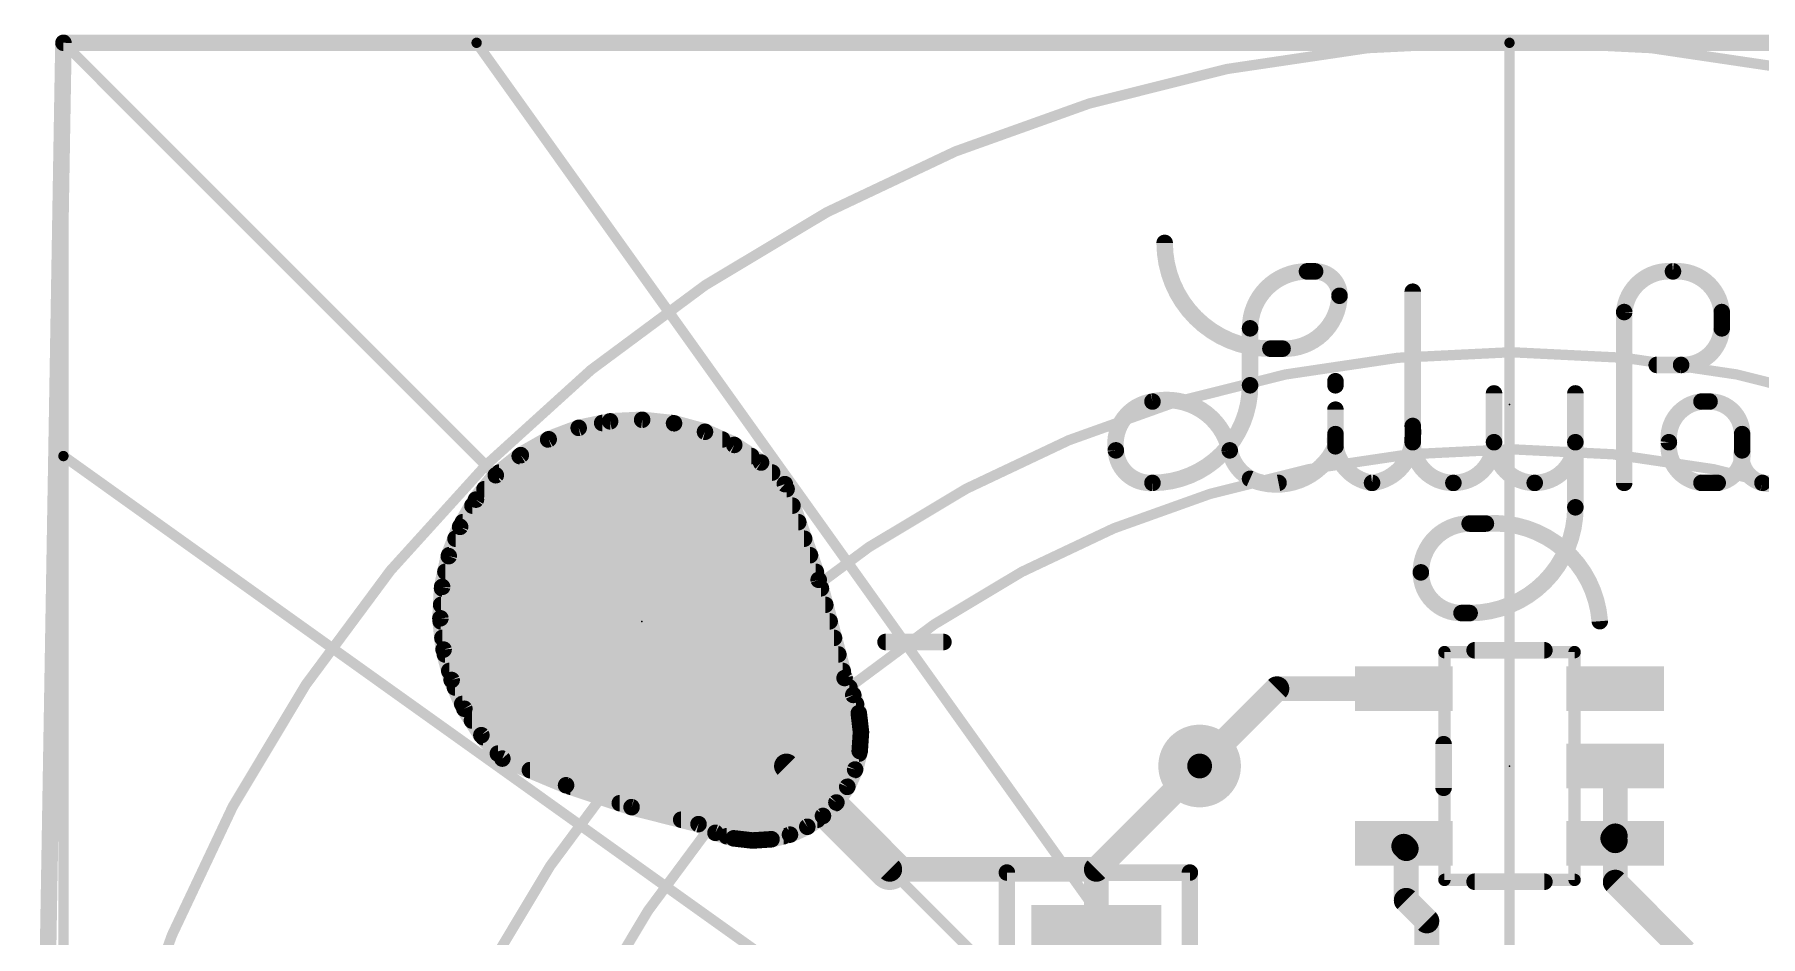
# Model space of a CAD drawing. Extents: x -0.4 to 35.7, y -0.1 to 35.7.
# Drawn here: x -0.36 to 20.87, y 24.57 to 35.66 of the extents above; entities that cross this region are included whole.
import ezdxf

# ---------------------------------------------------------------- set-up
doc = ezdxf.new("R2010")
doc.units = 0
for name, color, linetype in [('1', 12, 'CONTINUOUS'), ('16', 132, 'CONTINUOUS'), ('17', 110, 'CONTINUOUS'), ('18', 110, 'CONTINUOUS'), ('20', 53, 'CONTINUOUS'), ('21', 41, 'CONTINUOUS'), ('23', 53, 'CONTINUOUS'), ('51', 53, 'CONTINUOUS')]:
    doc.layers.add(name, color=color, linetype=linetype)

# ---------------------------------------------------------------- blocks, each defined once
blk = doc.blocks.new('RECT')
blk.add_solid([(-0.5, -0.5), (0.5, -0.5), (-0.5, 0.5), (0.5, 0.5)])
blk = doc.blocks.new('ROUNDP')
at = {"const_width": 0.5}
blk.add_lwpolyline([(0, -0.25, 1), (0, 0.25, 1), (0, -0.25)], format="xyb", dxfattribs=at)
blk = doc.blocks.new('ROUNDV')
at = {"const_width": 0.5}
blk.add_lwpolyline([(0, -0.25, 1), (0, 0.25, 1), (0, -0.25)], format="xyb", dxfattribs=at)

msp = doc.modelspace()

# ---------------------------------------------------------------- linework, layer by layer
at = {"layer": '1'}
for points, const_width in [([(6.7214, 30.9067), (6.3351, 30.8264)], 0.2032), ([(6.6237, 30.8864), (7.4732, 30.8864)], 0.2032), ([(7.1155, 30.9256), (6.7214, 30.9067)], 0.2032), ([(7.5076, 30.8826), (7.1155, 30.9256)], 0.2032), ([(7.8882, 30.7788), (7.5076, 30.8826)], 0.2032), ([(5.9662, 30.6867), (5.6237, 30.491)], 0.2032), ([(5.9601, 30.6832), (8.1005, 30.6832)], 0.2032), ([(6.3351, 30.8264), (5.9662, 30.6867)], 0.2032), ([(8.2479, 30.6168), (7.8882, 30.7788)], 0.2032), ([(5.6237, 30.491), (5.3159, 30.2441)], 0.2032), ([(5.61, 30.48), (8.4565, 30.48)], 0.2032), ([(8.5778, 30.4004), (8.2479, 30.6168)], 0.2032), ([(5.3568, 30.2768), (8.7139, 30.2768)], 0.2032), ([(8.8699, 30.1352), (8.5778, 30.4004)], 0.2032), ([(5.3159, 30.2441), (5.0718, 29.9443)], 0.2032), ([(5.1771, 30.0736), (8.8916, 30.0736)], 0.2032), ([(9.2861, 28.9584), (8.8699, 30.1352)], 0.2032), ([(5.0718, 29.9443), (4.8775, 29.6101)], 0.2032), ([(5.0288, 29.8704), (8.9635, 29.8704)], 0.2032), ([(4.8775, 29.6101), (4.7379, 29.2496)], 0.2032), ([(4.9107, 29.6672), (9.0354, 29.6672)], 0.2032), ([(4.8209, 29.464), (9.1073, 29.464)], 0.2032), ([(4.7379, 29.2496), (4.6563, 28.8717)], 0.2032), ([(4.7422, 29.2608), (9.1791, 29.2608)], 0.2032), ([(4.6964, 29.0576), (9.251, 29.0576)], 0.2032), ([(4.6563, 28.8717), (4.6349, 28.4858)], 0.2032), ([(4.6554, 28.8544), (9.3135, 28.8544)], 0.2032), ([(9.6045, 27.7515), (9.2861, 28.9584)], 0.2032), ([(4.6441, 28.6512), (9.3672, 28.6512)], 0.2032), ([(4.6349, 28.4858), (4.6742, 28.1012)], 0.2032), ([(4.6388, 28.448), (9.4208, 28.448)], 0.2032), ([(4.6595, 28.2448), (9.4744, 28.2448)], 0.2032), ([(4.6742, 28.1012), (4.7731, 27.7274)], 0.2032), ([(4.6899, 28.0416), (9.528, 28.0416)], 0.2032), ([(4.7437, 27.8384), (9.5816, 27.8384)], 0.2032), ([(4.7731, 27.7274), (4.9292, 27.3738)], 0.2032), ([(9.7114, 27.5434), (9.6045, 27.7515)], 0.2032), ([(4.8138, 27.6352), (9.6642, 27.6352)], 0.2032), ([(9.7792, 27.3195), (9.7114, 27.5434)], 0.2032), ([(13.97, 26.67), (14.92, 27.62)], 0.3048), ([(14.92, 27.62), (16.4799, 27.62)], 0.3048), ([(4.9035, 27.432), (9.7451, 27.432)], 0.2032), ([(4.9292, 27.3738), (5.1388, 27.0489)], 0.2032), ([(9.8059, 27.0871), (9.7792, 27.3195)], 0.2032), ([(5.0228, 27.2288), (9.7896, 27.2288)], 0.2032), ([(9.7905, 26.8537), (9.8059, 27.0871)], 0.2032), ([(5.1388, 27.0489), (5.3966, 26.7608)], 0.2032), ([(5.1597, 27.0256), (9.8018, 27.0256)], 0.2032), ([(9.7336, 26.6268), (9.7905, 26.8537)], 0.2032), ([(5.3415, 26.8224), (9.7827, 26.8224)], 0.2032), ([(5.3966, 26.7608), (6.18, 26.4333)], 0.2032), ([(8.89, 26.67), (10.16, 25.4)], 0.3048), ([(12.7, 25.4), (13.97, 26.67)], 0.3048), ([(19.0801, 25.8111), (19.0801, 26.67)], 0.3048), ([(5.7353, 26.6192), (9.7302, 26.6192)], 0.2032), ([(6.18, 26.4333), (6.9854, 26.1643)], 0.2032), ([(9.6371, 26.4138), (9.7336, 26.6268)], 0.2032), ([(6.2317, 26.416), (9.6381, 26.416)], 0.2032), ([(9.3385, 26.056), (9.5039, 26.2214)], 0.2032), ([(9.5039, 26.2214), (9.6371, 26.4138)], 0.2032), ([(6.8402, 26.2128), (9.4953, 26.2128)], 0.2032), ([(6.9854, 26.1643), (7.8085, 25.9554)], 0.2032), ([(7.5951, 26.0096), (9.2714, 26.0096)], 0.2032), ([(9.1462, 25.9229), (9.3385, 26.056)], 0.2032), ([(7.8085, 25.9554), (8.0166, 25.8486)], 0.2032), ([(8.0166, 25.8486), (8.2405, 25.7808)], 0.2032), ([(8.156, 25.8064), (8.8535, 25.8064)], 0.2032), ([(8.7063, 25.7695), (8.9332, 25.8264)], 0.2032), ([(8.9332, 25.8264), (9.1462, 25.9229)], 0.2032), ([(19.05, 25.781), (19.0801, 25.8111)], 0.3048), ([(19.0801, 25.7509), (19.05, 25.781)], 0.3048), ([(19.0801, 25.72), (19.0801, 25.7509)], 0.3048), ([(8.2405, 25.7808), (8.4729, 25.7541)], 0.2032), ([(8.4729, 25.7541), (8.7063, 25.7695)], 0.2032), ([(16.4799, 25.6841), (16.4799, 25.72)], 0.3048), ([(16.51, 25.654), (16.4799, 25.6841)], 0.3048), ([(16.51, 25.019), (16.51, 25.654)], 0.3048), ([(19.0801, 25.2429), (19.0801, 25.72)], 0.3048), ([(10.16, 25.4), (12.7, 25.4)], 0.3048), ([(12.7, 25.4), (12.7, 24.26)], 0.3048), ([(19.939, 24.384), (19.0801, 25.2429)], 0.3048), ([(16.764, 24.765), (16.51, 25.019)], 0.3048), ([(16.764, 22.86), (16.764, 24.765)], 0.3048)]:
    msp.add_lwpolyline(points, dxfattribs=dict(at, const_width=const_width))
for points, const_width in [([(6.6237, 30.9372, 1), (6.6237, 30.8356)], 0.1016), ([(6.719, 30.9575, 1), (6.7238, 30.856)], 0.1016), ([(6.7317, 30.857, 1), (6.7111, 30.9564)], 0.1016), ([(7.121, 30.9761, 1), (7.1099, 30.8751)], 0.1016), ([(7.1179, 30.8749, 1), (7.113, 30.9763)], 0.1016), ([(7.521, 30.9316, 1), (7.4943, 30.8336)], 0.1016), ([(7.4732, 30.8356, 1), (7.4732, 30.9372)], 0.1016), ([(7.5021, 30.8321, 1), (7.5132, 30.9331)], 0.1016), ([(5.9601, 30.734, 1), (5.9601, 30.6324)], 0.1016), ([(5.9482, 30.7342, 1), (5.9842, 30.6392)], 0.1016), ([(5.9914, 30.6426, 1), (5.941, 30.7308)], 0.1016), ([(6.3248, 30.8761, 1), (6.3455, 30.7767)], 0.1016), ([(6.3531, 30.7789, 1), (6.3171, 30.8739)], 0.1016), ([(7.9091, 30.8251, 1), (7.8674, 30.7325)], 0.1016), ([(7.8749, 30.7298, 1), (7.9016, 30.8278)], 0.1016), ([(8.1005, 30.6324, 1), (8.1005, 30.734)], 0.1016), ([(5.61, 30.5308, 1), (5.61, 30.4292)], 0.1016), ([(5.5985, 30.5351, 1), (5.6489, 30.4468)], 0.1016), ([(5.6554, 30.4513, 1), (5.5919, 30.5306)], 0.1016), ([(8.2758, 30.6592, 1), (8.2201, 30.5743)], 0.1016), ([(8.2271, 30.5704, 1), (8.2688, 30.6631)], 0.1016), ([(8.4565, 30.4292, 1), (8.4565, 30.5308)], 0.1016), ([(5.3568, 30.3276, 1), (5.3568, 30.226)], 0.1016), ([(8.612, 30.438, 1), (8.5437, 30.3628)], 0.1016), ([(8.55, 30.3579, 1), (8.6057, 30.4429)], 0.1016), ([(8.7139, 30.226, 1), (8.7139, 30.3276)], 0.1016), ([(5.1771, 30.1244, 1), (5.1771, 30.0228)], 0.1016), ([(5.2842, 30.2837, 1), (5.3477, 30.2044)], 0.1016), ([(5.3553, 30.212, 1), (5.2766, 30.2761)], 0.1016), ([(8.9178, 30.1521, 1), (8.822, 30.1182)], 0.1016), ([(8.8357, 30.0976, 1), (8.904, 30.1728)], 0.1016), ([(8.8916, 30.0228, 1), (8.8916, 30.1244)], 0.1016), ([(5.0288, 29.9212, 1), (5.0288, 29.8196)], 0.1016), ([(5.0324, 29.9764, 1), (5.1112, 29.9123)], 0.1016), ([(5.1157, 29.9188, 1), (5.0279, 29.9699)], 0.1016), ([(8.9635, 29.8196, 1), (8.9635, 29.9212)], 0.1016), ([(4.9248, 29.5918, 1), (4.8301, 29.6285)], 0.1016), ([(4.9107, 29.718, 1), (4.9107, 29.6164)], 0.1016), ([(9.0354, 29.6164, 1), (9.0354, 29.718)], 0.1016), ([(4.8209, 29.5148, 1), (4.8209, 29.4132)], 0.1016), ([(4.8336, 29.6357, 1), (4.9214, 29.5846)], 0.1016), ([(9.1073, 29.4132, 1), (9.1073, 29.5148)], 0.1016), ([(4.6905, 29.268, 1), (4.7852, 29.2313)], 0.1016), ([(4.7875, 29.2389, 1), (4.6882, 29.2603)], 0.1016), ([(4.7422, 29.3116, 1), (4.7422, 29.21)], 0.1016), ([(9.1791, 29.21, 1), (9.1791, 29.3116)], 0.1016), ([(4.6964, 29.1084, 1), (4.6964, 29.0068)], 0.1016), ([(9.251, 29.0068, 1), (9.251, 29.1084)], 0.1016), ([(4.6554, 28.9052, 1), (4.6554, 28.8036)], 0.1016), ([(4.6067, 28.8825, 1), (4.706, 28.861)], 0.1016), ([(4.7071, 28.8689, 1), (4.6056, 28.8746)], 0.1016), ([(9.3352, 28.9714, 1), (9.237, 28.9454)], 0.1016), ([(9.2382, 28.9415, 1), (9.334, 28.9753)], 0.1016), ([(9.3135, 28.8036, 1), (9.3135, 28.9052)], 0.1016), ([(4.6441, 28.702, 1), (4.6441, 28.6004)], 0.1016), ([(9.3672, 28.6004, 1), (9.3672, 28.702)], 0.1016), ([(4.6855, 28.4909, 1), (4.5844, 28.4806)], 0.1016), ([(4.5842, 28.4886, 1), (4.6857, 28.4829)], 0.1016), ([(4.6388, 28.4988, 1), (4.6388, 28.3972)], 0.1016), ([(9.4208, 28.3972, 1), (9.4208, 28.4988)], 0.1016), ([(4.6595, 28.2956, 1), (4.6595, 28.194)], 0.1016), ([(9.4744, 28.194, 1), (9.4744, 28.2956)], 0.1016), ([(4.7233, 28.1142, 1), (4.6251, 28.0882)], 0.1016), ([(4.6236, 28.096, 1), (4.7247, 28.1063)], 0.1016), ([(4.6899, 28.0924, 1), (4.6899, 27.9908)], 0.1016), ([(9.528, 27.9908, 1), (9.528, 28.0924)], 0.1016), ([(4.7437, 27.8892, 1), (4.7437, 27.7876)], 0.1016), ([(4.8196, 27.748, 1), (4.7266, 27.7069)], 0.1016), ([(9.6497, 27.7747, 1), (9.5594, 27.7283)], 0.1016), ([(9.5554, 27.7385, 1), (9.6537, 27.7645)], 0.1016), ([(9.5816, 27.7876, 1), (9.5816, 27.8892)], 0.1016), ([(4.724, 27.7144, 1), (4.8222, 27.7404)], 0.1016), ([(4.8138, 27.686, 1), (4.8138, 27.5844)], 0.1016), ([(9.76, 27.5581, 1), (9.6627, 27.5287)], 0.1016), ([(9.6642, 27.5844, 1), (9.6642, 27.686)], 0.1016), ([(9.6662, 27.5202, 1), (9.7565, 27.5666)], 0.1016), ([(14.92, 27.6962, 1), (14.92, 27.5438)], 0.1524), ([(14.9739, 27.5661, 1), (14.8661, 27.6739)], 0.1524), ([(16.4799, 27.5438, 1), (16.4799, 27.6962)], 0.1524), ([(4.9035, 27.4828, 1), (4.9035, 27.3812)], 0.1016), ([(4.9719, 27.4013, 1), (4.8865, 27.3463)], 0.1016), ([(4.8828, 27.3533, 1), (4.9757, 27.3943)], 0.1016), ([(9.8297, 27.3253, 1), (9.7287, 27.3137)], 0.1016), ([(9.7306, 27.3048, 1), (9.8278, 27.3343)], 0.1016), ([(9.7451, 27.3812, 1), (9.7451, 27.4828)], 0.1016), ([(5.0228, 27.2796, 1), (5.0228, 27.178)], 0.1016), ([(9.8565, 27.0838, 1), (9.7552, 27.0905)], 0.1016), ([(9.7896, 27.178, 1), (9.7896, 27.2796)], 0.1016), ([(5.1766, 27.0828, 1), (5.1009, 27.0151)], 0.1016), ([(5.0961, 27.0214, 1), (5.1815, 27.0765)], 0.1016), ([(5.1597, 27.0764, 1), (5.1597, 26.9748)], 0.1016), ([(9.8398, 26.8414, 1), (9.7412, 26.8661)], 0.1016), ([(9.7554, 27.0813, 1), (9.8563, 27.0929)], 0.1016), ([(9.8018, 26.9748, 1), (9.8018, 27.0764)], 0.1016), ([(5.3415, 26.8732, 1), (5.3415, 26.7716)], 0.1016), ([(5.4162, 26.8077, 1), (5.377, 26.714)], 0.1016), ([(5.3587, 26.727, 1), (5.4344, 26.7947)], 0.1016), ([(8.9439, 26.7239, 1), (8.8361, 26.6161)], 0.1524), ([(9.7398, 26.8571, 1), (9.8412, 26.8504)], 0.1016), ([(9.7827, 26.7716, 1), (9.7827, 26.8732)], 0.1016), ([(13.9161, 26.7239, 1), (14.0239, 26.6161)], 0.1524), ([(14.0239, 26.6161, 1), (13.9161, 26.7239)], 0.1524), ([(19.1563, 26.67, 1), (19.0039, 26.67)], 0.1524), ([(5.7353, 26.67, 1), (5.7353, 26.5684)], 0.1016), ([(6.1961, 26.4814, 1), (6.1639, 26.3851)], 0.1016), ([(6.1604, 26.3864, 1), (6.1996, 26.4801)], 0.1016), ([(9.6844, 26.6392, 1), (9.7829, 26.6145)], 0.1016), ([(9.7799, 26.6059, 1), (9.6874, 26.6478)], 0.1016), ([(9.7302, 26.5684, 1), (9.7302, 26.67)], 0.1016), ([(6.2317, 26.4668, 1), (6.2317, 26.3652)], 0.1016), ([(9.5399, 26.1855, 1), (9.468, 26.2574)], 0.1016), ([(9.5908, 26.4348, 1), (9.6834, 26.3928)], 0.1016), ([(9.6789, 26.3849, 1), (9.5953, 26.4427)], 0.1016), ([(9.6381, 26.3652, 1), (9.6381, 26.4668)], 0.1016), ([(6.8402, 26.2636, 1), (6.8402, 26.162)], 0.1016), ([(6.9979, 26.2135, 1), (6.9729, 26.1151)], 0.1016), ([(6.9693, 26.1161, 1), (7.0015, 26.2125)], 0.1016), ([(7.5951, 26.0604, 1), (7.5951, 25.9588)], 0.1016), ([(9.2714, 25.9588, 1), (9.2714, 26.0604)], 0.1016), ([(9.3026, 26.092, 1), (9.3745, 26.0201)], 0.1016), ([(9.3675, 26.0143, 1), (9.3096, 26.0978)], 0.1016), ([(9.4622, 26.2504, 1), (9.5457, 26.1925)], 0.1016), ([(9.4953, 26.162, 1), (9.4953, 26.2636)], 0.1016), ([(7.8317, 26.0006, 1), (7.7853, 25.9103)], 0.1016), ([(7.796, 25.9062, 1), (7.821, 26.0047)], 0.1016), ([(8.0313, 25.8973, 1), (8.0019, 25.8)], 0.1016), ([(7.9934, 25.8035, 1), (8.0398, 25.8938)], 0.1016), ([(8.156, 25.8572, 1), (8.156, 25.7556)], 0.1016), ([(8.8535, 25.7556, 1), (8.8535, 25.8572)], 0.1016), ([(8.9122, 25.8726, 1), (8.9541, 25.7801)], 0.1016), ([(8.9455, 25.7771, 1), (8.9208, 25.8756)], 0.1016), ([(9.1173, 25.9647, 1), (9.1751, 25.8811)], 0.1016), ([(9.1672, 25.8766, 1), (9.1252, 25.9692)], 0.1016), ([(19.1039, 25.8349, 1), (18.9961, 25.7271)], 0.1524), ([(18.9961, 25.8349, 1), (19.1039, 25.7271)], 0.1524), ([(19.1563, 25.7509, 1), (19.0039, 25.7509)], 0.1524), ([(19.134, 25.7572, 1), (19.0262, 25.865)], 0.1524), ([(8.2463, 25.8313, 1), (8.2347, 25.7303)], 0.1016), ([(8.2257, 25.7322, 1), (8.2552, 25.8294)], 0.1016), ([(8.4695, 25.8048, 1), (8.4762, 25.7034)], 0.1016), ([(8.4671, 25.7037, 1), (8.4787, 25.8046)], 0.1016), ([(8.6939, 25.8188, 1), (8.7186, 25.7202)], 0.1016), ([(8.7096, 25.7188, 1), (8.7029, 25.8202)], 0.1016), ([(16.5561, 25.72, 1), (16.4037, 25.72)], 0.1524), ([(16.5338, 25.738, 1), (16.426, 25.6302)], 0.1524), ([(16.4037, 25.6841, 1), (16.5561, 25.6841)], 0.1524), ([(16.5862, 25.654, 1), (16.4338, 25.654)], 0.1524), ([(16.4561, 25.6001, 1), (16.5639, 25.7079)], 0.1524), ([(19.0039, 25.8111, 1), (19.1563, 25.8111)], 0.1524), ([(19.1563, 25.72, 1), (19.0039, 25.72)], 0.1524), ([(19.0039, 25.72, 1), (19.1563, 25.72)], 0.1524), ([(19.0262, 25.697, 1), (19.134, 25.8048)], 0.1524), ([(10.16, 25.4762, 1), (10.16, 25.3238)], 0.1524), ([(10.1061, 25.3461, 1), (10.2139, 25.4539)], 0.1524), ([(12.7762, 25.4, 1), (12.6238, 25.4)], 0.1524), ([(12.6461, 25.4539, 1), (12.7539, 25.3461)], 0.1524), ([(12.7, 25.3238, 1), (12.7, 25.4762)], 0.1524), ([(19.134, 25.2968, 1), (19.0262, 25.189)], 0.1524), ([(19.0039, 25.2429, 1), (19.1563, 25.2429)], 0.1524), ([(16.5639, 25.0729, 1), (16.4561, 24.9651)], 0.1524), ([(16.4338, 25.019, 1), (16.5862, 25.019)], 0.1524), ([(16.8402, 24.765, 1), (16.6878, 24.765)], 0.1524), ([(16.7101, 24.7111, 1), (16.8179, 24.8189)], 0.1524)]:
    msp.add_lwpolyline(points, format="xyb", dxfattribs=dict(at, const_width=const_width))
at = {"layer": '16'}
for points, const_width in [([(-0.254, 20.574), (0, 35.56)], 0.2032), ([(0, 35.56), (35.56, 35.56)], 0.2032), ([(6.3351, 30.8264), (6.7214, 30.9067)], 0.2032), ([(6.6239, 30.8864), (7.4728, 30.8864)], 0.2032), ([(6.7214, 30.9067), (7.1155, 30.9256)], 0.2032), ([(7.1155, 30.9256), (7.5076, 30.8826)], 0.2032), ([(7.5076, 30.8826), (7.8882, 30.7788)], 0.2032), ([(5.6237, 30.4909), (5.9662, 30.6867)], 0.2032), ([(5.9602, 30.6832), (8.1004, 30.6832)], 0.2032), ([(5.9662, 30.6867), (6.3351, 30.8264)], 0.2032), ([(7.8882, 30.7788), (8.2479, 30.6167)], 0.2032), ([(5.3159, 30.2441), (5.6237, 30.4909)], 0.2032), ([(5.61, 30.48), (8.4565, 30.48)], 0.2032), ([(8.2479, 30.6167), (8.5778, 30.4004)], 0.2032), ([(5.3568, 30.2768), (8.7139, 30.2768)], 0.2032), ([(8.5778, 30.4004), (8.8699, 30.1352)], 0.2032), ([(5.0718, 29.9443), (5.3159, 30.2441)], 0.2032), ([(5.1771, 30.0736), (8.8916, 30.0736)], 0.2032), ([(8.8699, 30.1352), (9.2861, 28.9584)], 0.2032), ([(4.8775, 29.6101), (5.0718, 29.9443)], 0.2032), ([(5.0288, 29.8704), (8.9635, 29.8704)], 0.2032), ([(4.7378, 29.2496), (4.8775, 29.6101)], 0.2032), ([(4.9106, 29.6672), (9.0354, 29.6672)], 0.2032), ([(4.8208, 29.464), (9.1073, 29.464)], 0.2032), ([(4.6563, 28.8717), (4.7378, 29.2496)], 0.2032), ([(4.7421, 29.2608), (9.1791, 29.2608)], 0.2032), ([(4.6964, 29.0576), (9.251, 29.0576)], 0.2032), ([(4.6349, 28.4858), (4.6563, 28.8717)], 0.2032), ([(4.6553, 28.8544), (9.3135, 28.8544)], 0.2032), ([(9.2861, 28.9584), (9.6045, 27.7515)], 0.2032), ([(4.6441, 28.6512), (9.3672, 28.6512)], 0.2032), ([(7.112, 28.448), (10.16, 25.4)], 0.508), ([(4.6741, 28.1012), (4.6349, 28.4858)], 0.2032), ([(4.6387, 28.448), (9.4208, 28.448)], 0.2032), ([(4.6595, 28.2448), (9.4744, 28.2448)], 0.2032), ([(4.7731, 27.7274), (4.6741, 28.1012)], 0.2032), ([(4.6899, 28.0416), (9.528, 28.0416)], 0.2032), ([(4.7437, 27.8384), (9.5816, 27.8384)], 0.2032), ([(4.9292, 27.3738), (4.7731, 27.7274)], 0.2032), ([(9.6045, 27.7515), (9.7114, 27.5434)], 0.2032), ([(4.8138, 27.6352), (9.6642, 27.6352)], 0.2032), ([(9.7114, 27.5434), (9.7792, 27.3195)], 0.2032), ([(4.9035, 27.432), (9.7451, 27.432)], 0.2032), ([(5.1388, 27.0489), (4.9292, 27.3738)], 0.2032), ([(9.7792, 27.3195), (9.8059, 27.0871)], 0.2032), ([(5.0227, 27.2288), (9.7896, 27.2288)], 0.2032), ([(9.8059, 27.0871), (9.7905, 26.8537)], 0.2032), ([(5.3966, 26.7608), (5.1388, 27.0489)], 0.2032), ([(5.1596, 27.0256), (9.8018, 27.0256)], 0.2032), ([(9.7905, 26.8537), (9.7336, 26.6268)], 0.2032), ([(5.3415, 26.8224), (9.7827, 26.8224)], 0.2032), ([(6.18, 26.4333), (5.3966, 26.7608)], 0.2032), ([(5.7353, 26.6192), (9.7302, 26.6192)], 0.2032), ([(6.9854, 26.1643), (6.18, 26.4333)], 0.2032), ([(9.7336, 26.6268), (9.6371, 26.4138)], 0.2032), ([(6.2317, 26.416), (9.6381, 26.416)], 0.2032), ([(9.5039, 26.2214), (9.3385, 26.056)], 0.2032), ([(9.6371, 26.4138), (9.5039, 26.2214)], 0.2032), ([(6.8402, 26.2128), (9.4953, 26.2128)], 0.2032), ([(7.8085, 25.9554), (6.9854, 26.1643)], 0.2032), ([(7.5951, 26.0096), (9.2714, 26.0096)], 0.2032), ([(9.3385, 26.056), (9.1462, 25.9229)], 0.2032), ([(8.0166, 25.8486), (7.8085, 25.9554)], 0.2032), ([(8.2405, 25.7808), (8.0166, 25.8486)], 0.2032), ([(8.156, 25.8064), (8.8535, 25.8064)], 0.2032), ([(8.9332, 25.8264), (8.7063, 25.7695)], 0.2032), ([(9.1462, 25.9229), (8.9332, 25.8264)], 0.2032), ([(8.4729, 25.7541), (8.2405, 25.7808)], 0.2032), ([(8.7063, 25.7695), (8.4729, 25.7541)], 0.2032)]:
    msp.add_lwpolyline(points, dxfattribs=dict(at, const_width=const_width))
for points, const_width in [([(0.0508, 35.5591, 1), (-0.0508, 35.5609)], 0.1016), ([(0, 35.6108, 1), (0, 35.5092)], 0.1016), ([(6.6239, 30.9372, 1), (6.6239, 30.8356)], 0.1016), ([(6.719, 30.9574, 1), (6.7238, 30.8559)], 0.1016), ([(6.7317, 30.8569, 1), (6.7111, 30.9564)], 0.1016), ([(7.121, 30.9761, 1), (7.1099, 30.8751)], 0.1016), ([(7.1179, 30.8748, 1), (7.113, 30.9763)], 0.1016), ([(7.521, 30.9316, 1), (7.4943, 30.8336)], 0.1016), ([(7.4728, 30.8356, 1), (7.4728, 30.9372)], 0.1016), ([(7.5021, 30.8321, 1), (7.5132, 30.9331)], 0.1016), ([(5.9602, 30.734, 1), (5.9602, 30.6324)], 0.1016), ([(5.9482, 30.7342, 1), (5.9842, 30.6391)], 0.1016), ([(5.9914, 30.6425, 1), (5.941, 30.7308)], 0.1016), ([(6.3248, 30.8761, 1), (6.3455, 30.7766)], 0.1016), ([(6.3531, 30.7789, 1), (6.3172, 30.8739)], 0.1016), ([(7.9091, 30.8251, 1), (7.8674, 30.7325)], 0.1016), ([(7.8749, 30.7298, 1), (7.9016, 30.8278)], 0.1016), ([(8.1004, 30.6324, 1), (8.1004, 30.734)], 0.1016), ([(5.61, 30.5308, 1), (5.61, 30.4292)], 0.1016), ([(5.5985, 30.535, 1), (5.6489, 30.4468)], 0.1016), ([(5.6555, 30.4513, 1), (5.5919, 30.5306)], 0.1016), ([(8.2758, 30.6592, 1), (8.2201, 30.5743)], 0.1016), ([(8.2271, 30.5704, 1), (8.2688, 30.6631)], 0.1016), ([(8.4565, 30.4292, 1), (8.4565, 30.5308)], 0.1016), ([(5.3568, 30.3276, 1), (5.3568, 30.226)], 0.1016), ([(8.612, 30.438, 1), (8.5437, 30.3628)], 0.1016), ([(8.55, 30.3579, 1), (8.6057, 30.4429)], 0.1016), ([(8.7139, 30.226, 1), (8.7139, 30.3276)], 0.1016), ([(5.1771, 30.1244, 1), (5.1771, 30.0228)], 0.1016), ([(5.2842, 30.2837, 1), (5.3477, 30.2044)], 0.1016), ([(5.3553, 30.212, 1), (5.2766, 30.2761)], 0.1016), ([(8.9178, 30.1521, 1), (8.822, 30.1182)], 0.1016), ([(8.8357, 30.0976, 1), (8.904, 30.1728)], 0.1016), ([(8.8916, 30.0228, 1), (8.8916, 30.1244)], 0.1016), ([(5.0288, 29.9212, 1), (5.0288, 29.8196)], 0.1016), ([(5.0324, 29.9764, 1), (5.1111, 29.9123)], 0.1016), ([(5.1157, 29.9188, 1), (5.0278, 29.9699)], 0.1016), ([(8.9635, 29.8196, 1), (8.9635, 29.9212)], 0.1016), ([(4.9248, 29.5918, 1), (4.8301, 29.6285)], 0.1016), ([(4.9106, 29.718, 1), (4.9106, 29.6164)], 0.1016), ([(9.0354, 29.6164, 1), (9.0354, 29.718)], 0.1016), ([(4.8208, 29.5148, 1), (4.8208, 29.4132)], 0.1016), ([(4.8335, 29.6357, 1), (4.9214, 29.5846)], 0.1016), ([(9.1073, 29.4132, 1), (9.1073, 29.5148)], 0.1016), ([(4.6905, 29.268, 1), (4.7852, 29.2313)], 0.1016), ([(4.7875, 29.2389, 1), (4.6882, 29.2604)], 0.1016), ([(4.7421, 29.3116, 1), (4.7421, 29.21)], 0.1016), ([(9.1791, 29.21, 1), (9.1791, 29.3116)], 0.1016), ([(4.6964, 29.1084, 1), (4.6964, 29.0068)], 0.1016), ([(9.251, 29.0068, 1), (9.251, 29.1084)], 0.1016), ([(4.6553, 28.9052, 1), (4.6553, 28.8036)], 0.1016), ([(4.6066, 28.8825, 1), (4.706, 28.861)], 0.1016), ([(4.707, 28.8689, 1), (4.6056, 28.8746)], 0.1016), ([(9.3352, 28.9714, 1), (9.237, 28.9454)], 0.1016), ([(9.2382, 28.9415, 1), (9.334, 28.9753)], 0.1016), ([(9.3135, 28.8036, 1), (9.3135, 28.9052)], 0.1016), ([(4.6441, 28.702, 1), (4.6441, 28.6004)], 0.1016), ([(7.2018, 28.5378, 1), (7.0222, 28.3582)], 0.254), ([(9.3672, 28.6004, 1), (9.3672, 28.702)], 0.1016), ([(4.6854, 28.4909, 1), (4.5844, 28.4806)], 0.1016), ([(4.5842, 28.4886, 1), (4.6856, 28.4829)], 0.1016), ([(4.6387, 28.4988, 1), (4.6387, 28.3972)], 0.1016), ([(9.4208, 28.3972, 1), (9.4208, 28.4988)], 0.1016), ([(4.6595, 28.2956, 1), (4.6595, 28.194)], 0.1016), ([(9.4744, 28.194, 1), (9.4744, 28.2956)], 0.1016), ([(4.7232, 28.1142, 1), (4.625, 28.0882)], 0.1016), ([(4.6236, 28.096, 1), (4.7247, 28.1063)], 0.1016), ([(4.6899, 28.0924, 1), (4.6899, 27.9908)], 0.1016), ([(9.528, 27.9908, 1), (9.528, 28.0924)], 0.1016), ([(4.7437, 27.8892, 1), (4.7437, 27.7876)], 0.1016), ([(4.8195, 27.748, 1), (4.7266, 27.7069)], 0.1016), ([(9.6497, 27.7747, 1), (9.5594, 27.7283)], 0.1016), ([(9.5554, 27.7385, 1), (9.6537, 27.7645)], 0.1016), ([(9.5816, 27.7876, 1), (9.5816, 27.8892)], 0.1016), ([(4.7239, 27.7144, 1), (4.8222, 27.7404)], 0.1016), ([(4.8138, 27.686, 1), (4.8138, 27.5844)], 0.1016), ([(9.76, 27.5581, 1), (9.6627, 27.5287)], 0.1016), ([(9.6642, 27.5844, 1), (9.6642, 27.686)], 0.1016), ([(9.6662, 27.5202, 1), (9.7565, 27.5666)], 0.1016), ([(4.9035, 27.4828, 1), (4.9035, 27.3812)], 0.1016), ([(4.9719, 27.4013, 1), (4.8865, 27.3463)], 0.1016), ([(4.8827, 27.3533, 1), (4.9757, 27.3943)], 0.1016), ([(9.8297, 27.3253, 1), (9.7287, 27.3137)], 0.1016), ([(9.7306, 27.3048, 1), (9.8278, 27.3343)], 0.1016), ([(9.7451, 27.3812, 1), (9.7451, 27.4828)], 0.1016), ([(5.0227, 27.2796, 1), (5.0227, 27.178)], 0.1016), ([(9.8565, 27.0838, 1), (9.7552, 27.0905)], 0.1016), ([(9.7896, 27.178, 1), (9.7896, 27.2796)], 0.1016), ([(5.1766, 27.0828, 1), (5.1009, 27.0151)], 0.1016), ([(5.0961, 27.0214, 1), (5.1815, 27.0765)], 0.1016), ([(5.1596, 27.0764, 1), (5.1596, 26.9748)], 0.1016), ([(9.8398, 26.8414, 1), (9.7412, 26.8661)], 0.1016), ([(9.7554, 27.0813, 1), (9.8563, 27.0929)], 0.1016), ([(9.8018, 26.9748, 1), (9.8018, 27.0764)], 0.1016), ([(5.3415, 26.8732, 1), (5.3415, 26.7716)], 0.1016), ([(5.4162, 26.8077, 1), (5.377, 26.714)], 0.1016), ([(5.3587, 26.727, 1), (5.4344, 26.7947)], 0.1016), ([(9.7398, 26.8571, 1), (9.8412, 26.8504)], 0.1016), ([(9.7827, 26.7716, 1), (9.7827, 26.8732)], 0.1016), ([(5.7353, 26.67, 1), (5.7353, 26.5684)], 0.1016), ([(6.1961, 26.4814, 1), (6.1639, 26.3851)], 0.1016), ([(6.1604, 26.3864, 1), (6.1996, 26.4801)], 0.1016), ([(9.6844, 26.6392, 1), (9.7829, 26.6145)], 0.1016), ([(9.7799, 26.6059, 1), (9.6874, 26.6478)], 0.1016), ([(9.7302, 26.5684, 1), (9.7302, 26.67)], 0.1016), ([(6.2317, 26.4668, 1), (6.2317, 26.3652)], 0.1016), ([(9.5399, 26.1855, 1), (9.468, 26.2574)], 0.1016), ([(9.5908, 26.4348, 1), (9.6834, 26.3928)], 0.1016), ([(9.6789, 26.3849, 1), (9.5953, 26.4427)], 0.1016), ([(9.6381, 26.3652, 1), (9.6381, 26.4668)], 0.1016), ([(6.8402, 26.2636, 1), (6.8402, 26.162)], 0.1016), ([(6.9979, 26.2135, 1), (6.9729, 26.1151)], 0.1016), ([(6.9693, 26.1161, 1), (7.0015, 26.2125)], 0.1016), ([(7.5951, 26.0604, 1), (7.5951, 25.9588)], 0.1016), ([(9.2714, 25.9588, 1), (9.2714, 26.0604)], 0.1016), ([(9.3026, 26.092, 1), (9.3745, 26.0201)], 0.1016), ([(9.3675, 26.0143, 1), (9.3096, 26.0978)], 0.1016), ([(9.4622, 26.2504, 1), (9.5457, 26.1925)], 0.1016), ([(9.4953, 26.162, 1), (9.4953, 26.2636)], 0.1016), ([(7.8317, 26.0006, 1), (7.7853, 25.9103)], 0.1016), ([(7.796, 25.9062, 1), (7.821, 26.0047)], 0.1016), ([(8.0313, 25.8973, 1), (8.0019, 25.8)], 0.1016), ([(7.9934, 25.8035, 1), (8.0398, 25.8938)], 0.1016), ([(8.156, 25.8572, 1), (8.156, 25.7556)], 0.1016), ([(8.8535, 25.7556, 1), (8.8535, 25.8572)], 0.1016), ([(8.9122, 25.8726, 1), (8.9541, 25.7801)], 0.1016), ([(8.9455, 25.7771, 1), (8.9208, 25.8756)], 0.1016), ([(9.1173, 25.9647, 1), (9.1751, 25.8811)], 0.1016), ([(9.1672, 25.8766, 1), (9.1252, 25.9692)], 0.1016), ([(8.2463, 25.8313, 1), (8.2347, 25.7303)], 0.1016), ([(8.2257, 25.7322, 1), (8.2552, 25.8294)], 0.1016), ([(8.4695, 25.8048, 1), (8.4762, 25.7034)], 0.1016), ([(8.4671, 25.7037, 1), (8.4787, 25.8046)], 0.1016), ([(8.6939, 25.8188, 1), (8.7186, 25.7202)], 0.1016), ([(8.7096, 25.7188, 1), (8.7029, 25.8202)], 0.1016), ([(10.0702, 25.3102, 1), (10.2498, 25.4898)], 0.254)]:
    msp.add_lwpolyline(points, format="xyb", dxfattribs=dict(at, const_width=const_width))
at = {"layer": '20', "const_width": 0.127}
msp.add_lwpolyline([(17.78, -0.02, 1), (17.78, 35.58, 1), (17.78, -0.02)], format="xyb", dxfattribs=at)
at = {"layer": '21'}
for points, const_width in [([(13.54, 33.1, 0.4142), (14.84, 31.8)], 0.2032), ([(13.5908, 33.1, 1), (13.4892, 33.1)], 0.1016), ([(15.29, 32.75, 0.4142), (14.59, 32.05)], 0.2032), ([(15.29, 32.8008, 1), (15.29, 32.6992)], 0.1016), ([(15.29, 32.6992, 1), (15.29, 32.8008)], 0.1016), ([(15.69, 32.45, 0.4142), (15.39, 32.75)], 0.2032), ([(15.39, 32.8008, 1), (15.39, 32.6992)], 0.1016), ([(15.39, 32.6992, 1), (15.39, 32.8008)], 0.1016), ([(19.79, 32.75, 0.4142), (19.19, 32.25)], 0.2032), ([(20.39, 32.25, 0.4141), (19.79, 32.75)], 0.2032), ([(19.7854, 32.8006, 1), (19.7946, 32.6994)], 0.1016), ([(19.7854, 32.6994, 1), (19.7946, 32.8006)], 0.1016), ([(14.99, 31.8, 0.4142), (15.69, 32.45)], 0.2032), ([(15.7408, 32.4481, 1), (15.6392, 32.4519)], 0.1016), ([(15.6392, 32.45, 1), (15.7408, 32.45)], 0.1016), ([(16.6408, 32.5, 1), (16.5392, 32.5)], 0.1016), ([(19.2408, 32.25, 1), (19.1392, 32.25)], 0.1016), ([(19.1394, 32.2546, 1), (19.2406, 32.2454)], 0.1016), ([(20.4408, 32.25, 1), (20.3392, 32.25)], 0.1016), ([(20.3394, 32.2454, 1), (20.4406, 32.2546)], 0.1016), ([(14.6408, 32.05, 1), (14.5392, 32.05)], 0.1016), ([(14.5392, 32.05, 1), (14.6408, 32.05)], 0.1016), ([(19.89, 31.6, 0.4141), (20.39, 32.05)], 0.2032), ([(20.3392, 32.05, 1), (20.4408, 32.05)], 0.1016), ([(20.4407, 32.0473, 1), (20.3393, 32.0527)], 0.1016), ([(14.84, 31.8508, 1), (14.84, 31.7492)], 0.1016), ([(14.84, 31.7492, 1), (14.84, 31.8508)], 0.1016), ([(14.9919, 31.8508, 1), (14.9881, 31.7492)], 0.1016), ([(14.99, 31.7492, 1), (14.99, 31.8508)], 0.1016), ([(19.59, 31.6508, 1), (19.59, 31.5492)], 0.1016), ([(19.8927, 31.6507, 1), (19.8873, 31.5493)], 0.1016), ([(19.89, 31.5492, 1), (19.89, 31.6508)], 0.1016), ([(13.39, 30.15, 0.4142), (14.59, 31.35)], 0.2032), ([(14.6408, 31.35, 1), (14.5392, 31.35)], 0.1016), ([(15.6908, 31.4, 1), (15.5892, 31.4)], 0.1016), ([(13.39, 31.15, 0.4142), (12.94, 30.55)], 0.2032), ([(14.34, 30.55, 0.4142), (13.39, 31.15)], 0.2032), ([(13.3788, 31.1996, 1), (13.4012, 31.1004)], 0.1016), ([(13.3972, 31.0997, 1), (13.3828, 31.2003)], 0.1016), ([(14.5392, 31.35, 1), (14.6408, 31.35)], 0.1016), ([(15.5892, 31.35, 1), (15.6908, 31.35)], 0.1016), ([(17.6408, 31.25, 1), (17.5392, 31.25)], 0.1016), ([(18.6408, 31.25, 1), (18.5392, 31.25)], 0.1016), ([(20.14, 31.15, 0.4142), (19.74, 30.65)], 0.2032), ([(20.14, 31.2008, 1), (20.14, 31.0992)], 0.1016), ([(20.1456, 31.0995, 1), (20.1344, 31.2005)], 0.1016), ([(20.64, 30.75, 0.4142), (20.24, 31.15)], 0.2032), ([(20.24, 31.2008, 1), (20.24, 31.0992)], 0.1016), ([(20.24, 31.0992, 1), (20.24, 31.2008)], 0.1016), ([(15.6908, 31.05, 1), (15.5892, 31.05)], 0.1016), ([(15.64, 30.75, 0.4142), (16.09, 30.15)], 0.2032), ([(15.6908, 30.75, 1), (15.5892, 30.75)], 0.1016), ([(15.5892, 30.75, 1), (15.6908, 30.75)], 0.1016), ([(15.6903, 30.7428, 1), (15.5897, 30.7572)], 0.1016), ([(16.09, 30.15, 0.37), (16.59, 30.7)], 0.2032), ([(16.59, 30.7, 0.0384), (16.59, 30.85)], 0.2032), ([(16.6407, 30.8539, 1), (16.5393, 30.8461)], 0.1016), ([(16.5392, 30.85, 1), (16.6408, 30.85)], 0.1016), ([(16.6408, 30.6985, 1), (16.5392, 30.7015)], 0.1016), ([(16.6408, 30.7, 1), (16.5392, 30.7)], 0.1016), ([(20.6908, 30.75, 1), (20.5892, 30.75)], 0.1016), ([(20.5892, 30.75, 1), (20.6908, 30.75)], 0.1016), ([(12.94, 30.55, 0.4142), (13.39, 30.15)], 0.2032), ([(12.9907, 30.553, 1), (12.8893, 30.547)], 0.1016), ([(12.8897, 30.5428, 1), (12.9903, 30.5572)], 0.1016), ([(14.34, 30.55, 0.4142), (14.94, 30.15)], 0.2032), ([(14.3898, 30.56, 1), (14.2902, 30.54)], 0.1016), ([(14.2904, 30.5388, 1), (14.3896, 30.5612)], 0.1016), ([(14.59, 30.2, 0.4142), (15.64, 30.6)], 0.2032), ([(15.5892, 30.6, 1), (15.6908, 30.6)], 0.1016), ([(15.6864, 30.5792, 1), (15.5936, 30.6208)], 0.1016), ([(16.5393, 30.7039, 1), (16.6407, 30.6961)], 0.1016), ([(16.59, 30.65, 0.4142), (17.09, 30.15)], 0.2032), ([(16.6408, 30.65, 1), (16.5392, 30.65)], 0.1016), ([(16.5392, 30.65, 1), (16.6408, 30.65)], 0.1016), ([(17.09, 30.15, 0.4142), (17.59, 30.65)], 0.2032), ([(17.6408, 30.65, 1), (17.5392, 30.65)], 0.1016), ([(17.59, 30.65, 0.4142), (18.09, 30.15)], 0.2032), ([(17.6408, 30.65, 1), (17.5392, 30.65)], 0.1016), ([(17.5392, 30.65, 1), (17.6408, 30.65)], 0.1016), ([(18.09, 30.15, 0.4142), (18.59, 30.65)], 0.2032), ([(18.6408, 30.65, 1), (18.5392, 30.65)], 0.1016), ([(18.6408, 30.65, 1), (18.5392, 30.65)], 0.1016), ([(18.5392, 30.65, 1), (18.6408, 30.65)], 0.1016), ([(19.74, 30.65, 0.4142), (20.14, 30.15)], 0.2032), ([(19.7905, 30.6444, 1), (19.6895, 30.6556)], 0.1016), ([(19.6895, 30.6444, 1), (19.7905, 30.6556)], 0.1016), ([(20.34, 30.15, 0.4142), (20.64, 30.55)], 0.2032), ([(20.64, 30.55, 0.4142), (20.89, 30.15)], 0.2032), ([(20.6903, 30.5572, 1), (20.5897, 30.5428)], 0.1016), ([(20.5892, 30.55, 1), (20.6908, 30.55)], 0.1016), ([(20.6895, 30.5386, 1), (20.5905, 30.5614)], 0.1016), ([(20.89, 30.15, 0.4142), (21.24, 30.35)], 0.2032), ([(13.39, 30.2008, 1), (13.39, 30.0992)], 0.1016), ([(13.393, 30.0993, 1), (13.387, 30.2007)], 0.1016), ([(14.6108, 30.2464, 1), (14.5692, 30.1536)], 0.1016), ([(14.95, 30.1002, 1), (14.93, 30.1998)], 0.1016), ([(16.0837, 30.2004, 1), (16.0963, 30.0996)], 0.1016), ([(16.0828, 30.0997, 1), (16.0972, 30.2003)], 0.1016), ([(17.09, 30.2008, 1), (17.09, 30.0992)], 0.1016), ([(17.09, 30.0992, 1), (17.09, 30.2008)], 0.1016), ([(18.09, 30.2008, 1), (18.09, 30.0992)], 0.1016), ([(18.09, 30.0992, 1), (18.09, 30.2008)], 0.1016), ([(19.1392, 30.15, 1), (19.2408, 30.15)], 0.1016), ([(20.14, 30.2008, 1), (20.14, 30.0992)], 0.1016), ([(20.1344, 30.0995, 1), (20.1456, 30.2005)], 0.1016), ([(20.3328, 30.2003, 1), (20.3472, 30.0997)], 0.1016), ([(20.34, 30.0992, 1), (20.34, 30.2008)], 0.1016), ([(20.9034, 30.199, 1), (20.8766, 30.101)], 0.1016), ([(20.8786, 30.1005, 1), (20.9014, 30.1995)], 0.1016), ([(17.29, 28.55, 0.4142), (18.59, 29.85)], 0.2032), ([(18.6408, 29.85, 1), (18.5392, 29.85)], 0.1016), ([(17.29, 29.65, 0.4142), (16.69, 29.05)], 0.2032), ([(17.29, 29.7008, 1), (17.29, 29.5992)], 0.1016), ([(17.29, 29.5992, 1), (17.29, 29.7008)], 0.1016), ([(18.89, 28.45, 0.4142), (17.49, 29.65)], 0.2032), ([(17.4861, 29.7007, 1), (17.4939, 29.5993)], 0.1016), ([(17.49, 29.5992, 1), (17.49, 29.7008)], 0.1016), ([(18.5392, 29.85, 1), (18.6408, 29.85)], 0.1016), ([(16.69, 29.05, 0.4142), (17.19, 28.55)], 0.2032), ([(16.7408, 29.05, 1), (16.6392, 29.05)], 0.1016), ([(16.6392, 29.05, 1), (16.7408, 29.05)], 0.1016), ([(17.19, 28.6008, 1), (17.19, 28.4992)], 0.1016), ([(17.19, 28.4992, 1), (17.19, 28.6008)], 0.1016), ([(17.29, 28.6008, 1), (17.29, 28.4992)], 0.1016), ([(17.29, 28.4992, 1), (17.29, 28.6008)], 0.1016), ([(18.8393, 28.4461, 1), (18.9407, 28.4539)], 0.1016), ([(10.1082, 28.2453, 1), (10.1082, 28.1437)], 0.1016), ([(10.82, 28.1437, 1), (10.82, 28.2453)], 0.1016), ([(17.3506, 28.1432, 1), (17.3506, 28.0416)], 0.1016), ([(18.2094, 28.0416, 1), (18.2094, 28.1432)], 0.1016), ([(17.0204, 26.9384, 1), (16.9188, 26.9384)], 0.1016), ([(16.9188, 26.4016, 1), (17.0204, 26.4016)], 0.1016), ([(11.6508, 25.36, 1), (11.5492, 25.36)], 0.1016), ([(11.6, 25.4108, 1), (11.6, 25.3092)], 0.1016), ([(13.9008, 25.36, 1), (13.7992, 25.36)], 0.1016), ([(13.85, 25.3092, 1), (13.85, 25.4108)], 0.1016), ([(17.3506, 25.2984, 1), (17.3506, 25.1968)], 0.1016), ([(18.2094, 25.1968, 1), (18.2094, 25.2984)], 0.1016)]:
    msp.add_lwpolyline(points, format="xyb", dxfattribs=dict(at, const_width=const_width))
at = {"layer": '21', "const_width": 0.2032}
for points in [[(15.29, 32.75), (15.39, 32.75)], [(16.59, 30.85), (16.59, 32.5)], [(19.19, 30.15), (19.19, 32.25)], [(20.39, 32.25), (20.39, 32.05)], [(14.59, 31.35), (14.59, 32.05)], [(14.84, 31.8), (14.99, 31.8)], [(19.89, 31.6), (19.59, 31.6)], [(15.64, 31.35), (15.64, 31.4)], [(17.59, 30.65), (17.59, 31.25)], [(18.59, 30.65), (18.59, 31.25)], [(20.14, 31.15), (20.24, 31.15)], [(15.64, 30.75), (15.64, 31.05)], [(15.64, 30.75), (15.64, 30.6)], [(16.59, 30.65), (16.59, 30.7)], [(20.64, 30.75), (20.64, 30.55)], [(18.59, 29.85), (18.59, 30.65)], [(20.34, 30.15), (20.14, 30.15)], [(17.29, 29.65), (17.49, 29.65)], [(17.19, 28.55), (17.29, 28.55)], [(10.1082, 28.1945), (10.82, 28.1945)], [(17.3506, 28.0924), (18.2094, 28.0924)], [(16.9696, 26.4016), (16.9696, 26.9384)], [(11.6, 23.86), (11.6, 25.36)], [(11.6, 25.36), (13.85, 25.36)], [(13.85, 25.36), (13.85, 23.86)], [(18.2094, 25.2476), (17.3506, 25.2476)]]:
    msp.add_lwpolyline(points, dxfattribs=at)
at = {"layer": '23'}
for p in [(17.78, 31.115), (7.112, 28.448), (17.78, 26.67)]:
    msp.add_point(p, dxfattribs=at)
at = {"layer": '51'}
for points, const_width in [([(0, 35.5918, 1), (0, 35.5282)], 0.0635), ([(0.0225, 35.5825, 1), (-0.0225, 35.5375)], 0.0635), ([(0.0318, 35.56, 1), (-0.0318, 35.56)], 0.0635), ([(5.08, 35.5918, 1), (5.08, 35.5282)], 0.0635), ([(5.1058, 35.5785, 1), (5.0542, 35.5415)], 0.0635), ([(5.08, 35.5282, 1), (5.08, 35.5918)], 0.0635), ([(17.78, 35.5918, 1), (17.78, 35.5282)], 0.0635), ([(17.8117, 35.56, 1), (17.7483, 35.56)], 0.0635), ([(17.78, 35.5282, 1), (17.78, 35.5918)], 0.0635), ([(17.8, 3.3357, 1), (17.8, 31.7563, 1), (17.8, 3.3357)], 0.127), ([(17.8, 5.0367, 1), (17.8, 30.5633, 1), (17.8, 5.0367)], 0.127), ([(0.0318, 30.48, 1), (-0.0318, 30.48)], 0.0635), ([(0.0185, 30.5058, 1), (-0.0185, 30.4542)], 0.0635), ([(-0.0318, 30.48, 1), (0.0318, 30.48)], 0.0635), ([(17.0181, 28.07, 1), (16.9419, 28.07)], 0.0762), ([(16.98, 28.1081, 1), (16.98, 28.0319)], 0.0762), ([(18.6181, 28.07, 1), (18.5419, 28.07)], 0.0762), ([(18.58, 28.0319, 1), (18.58, 28.1081)], 0.0762), ([(16.98, 25.3081, 1), (16.98, 25.2319)], 0.0762), ([(16.9419, 25.27, 1), (17.0181, 25.27)], 0.0762), ([(18.5419, 25.27, 1), (18.6181, 25.27)], 0.0762), ([(18.58, 25.2319, 1), (18.58, 25.3081)], 0.0762)]:
    msp.add_lwpolyline(points, format="xyb", dxfattribs=dict(at, const_width=const_width))
for points, const_width in [([(0, 35.56), (0, 30.48)], 0.127), ([(5.08, 35.56), (0, 35.56)], 0.127), ([(0, 35.56), (17.78, 17.78)], 0.127), ([(17.78, 35.56), (5.08, 35.56)], 0.127), ([(17.78, 17.78), (5.08, 35.56)], 0.127), ([(30.48, 35.56), (17.78, 35.56)], 0.127), ([(17.78, 35.56), (17.78, 17.78)], 0.127), ([(0, 30.48), (0, 17.78)], 0.127), ([(0, 30.48), (17.78, 17.78)], 0.127), ([(16.98, 25.27), (16.98, 28.07)], 0.1524), ([(16.98, 28.07), (18.58, 28.07)], 0.1524), ([(18.58, 28.07), (18.58, 25.27)], 0.1524), ([(16.98, 25.27), (18.58, 25.27)], 0.1524)]:
    msp.add_lwpolyline(points, dxfattribs=dict(at, const_width=const_width))

# ---------------------------------------------------------------- block references
at = {"layer": '1', "xscale": 0.55, "yscale": 1.2, "rotation": 90}
for p in [(16.4799, 27.62), (19.0801, 27.62), (19.0801, 26.67), (16.4799, 25.72), (19.0801, 25.72)]:
    msp.add_blockref('RECT', p, dxfattribs=at)
at = {"layer": '1', "xscale": 1.6, "yscale": 1.4}
msp.add_blockref('RECT', (12.7, 24.26), dxfattribs=at)
at = {"layer": '17', "xscale": 3.81, "yscale": 3.81, "rotation": 315}
msp.add_blockref('ROUNDP', (7.112, 28.448), dxfattribs=at)
msp.add_blockref('ROUNDP', (7.112, 28.448), dxfattribs=at)
at = {"layer": '18', "xscale": 1.016, "yscale": 1.016}
msp.add_blockref('ROUNDV', (13.97, 26.67), dxfattribs=at)
msp.add_blockref('ROUNDV', (13.97, 26.67), dxfattribs=at)
at = {"layer": '51', "xscale": 0.5, "yscale": 0.65, "rotation": 90}
for p in [(16.605, 27.62), (18.955, 27.62), (18.955, 26.67), (16.605, 25.72), (18.955, 25.72)]:
    msp.add_blockref('RECT', p, dxfattribs=at)

doc.saveas('drawing.dxf')
